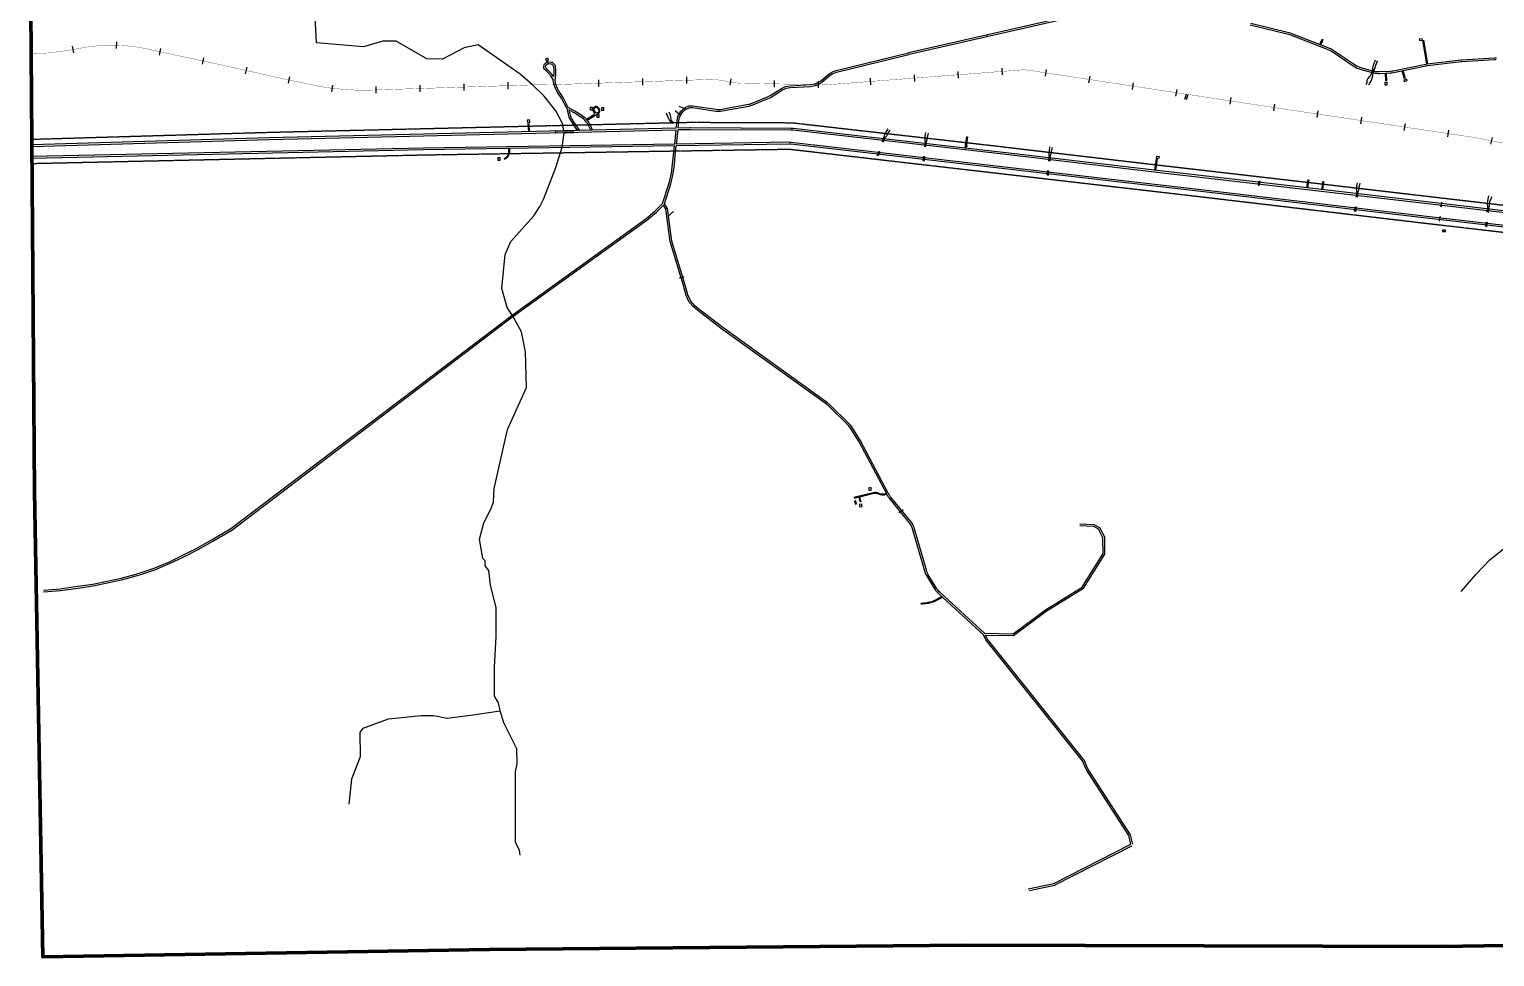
# Model space of a CAD drawing. Header units: inches. Extents: x 2666812 to 2767151, y 580083 to 705712.
# Drawn here: x 2667916 to 2684309, y 615213 to 625592 of the extents above; entities that cross this region are included whole.
import ezdxf

# ---------------------------------------------------------------- set-up
doc = ezdxf.new("R2010")
doc.units = ezdxf.units.IN
doc.header["$MEASUREMENT"] = 0
doc.linetypes.add('PHANTOM', pattern=[2.5, 1.25, -0.25, 0.25, -0.25, 0.25, -0.25])
for name, color, linetype in [('HY-SHORE', 5, 'Continuous'), ('PLD-LANDBASE', 252, 'Continuous'), ('PLD-PAR', 1, 'Continuous')]:
    doc.layers.add(name, color=color, linetype=linetype)
doc.layers.add('PLD-REMOTE-BOUNDARY', color=40, linetype='Continuous', lineweight=80)

# ---------------------------------------------------------------- blocks, each defined once
blk = doc.blocks.new('TIC')
blk.add_line((0, -0.5), (0, 0.5))
blk = doc.blocks.new('HOUSETRL')
blk.add_lwpolyline([(-34, -15), (34, -15), (34, 15), (-34, 15)], close=True)
blk = doc.blocks.new('CULVERT-LONG-PT1')
for p, q in [((-12, 7), (0, 0)), ((0, 0), (-12, -7))]:
    blk.add_line(p, q)
blk = doc.blocks.new('CULVERT-LONG-PT2')
for p, q in [((12, 7), (0, 0)), ((0, 0), (12, -7))]:
    blk.add_line(p, q)
blk = doc.blocks.new('DWELLING2')
blk.add_lwpolyline([(28, -26), (28, 26), (-23, 26), (-23, -26)], close=True)
blk = doc.blocks.new('CULVERT')
for p, q in [((-52, 7), (-41, 0)), ((-41, 0), (-52, -7)), ((-41, 0), (41, 0)), ((52, 7), (41, 0)), ((41, 0), (52, -7))]:
    blk.add_line(p, q)
blk = doc.blocks.new('DRWAYCULVERT')
for p, q in [((-13, 2), (-10, 0)), ((-10, 0), (-13, -2)), ((-10, 0), (10, 0)), ((13, 2), (10, 0)), ((10, 0), (13, -2))]:
    blk.add_line(p, q)
blk = doc.blocks.new('BRIDGE-LONG-PT1')
for p, q in [((0, 0), (-7, 4)), ((0, -20), (-7, -24))]:
    blk.add_line(p, q)
blk.add_lwpolyline([(0, 0), (0, -20)])
blk = doc.blocks.new('BRIDGE-LONG-PT2')
for p, q in [((0, 0), (7, 4)), ((0, -20), (7, -24))]:
    blk.add_line(p, q)
blk.add_lwpolyline([(0, 0), (0, -20)])

msp = doc.modelspace()

# ---------------------------------------------------------------- linework, layer by layer
at = {"layer": 'HY-SHORE'}
for p, q in [((2671130, 625441), (2671098, 626041)), ((2671655, 625397), (2671130, 625441)), ((2671871, 625458), (2671655, 625397)), ((2672021, 625459), (2671871, 625458)), ((2672365, 625263), (2672021, 625459)), ((2672780, 625384), (2672540, 625256)), ((2672938, 625419), (2672780, 625384)), ((2673409, 625090), (2672938, 625419)), ((2672540, 625256), (2672365, 625263)), ((2673546, 624970), (2673409, 625090)), ((2673674, 624842), (2673546, 624970)), ((2673807, 624679), (2673674, 624842)), ((2673880, 624537), (2673807, 624679)), ((2673878, 624274), (2673899, 624435)), ((2673896, 624454), (2673880, 624537)), ((2673806, 624045), (2673878, 624274)), ((2673672, 623700), (2673806, 624045)), ((2673560, 623503), (2673626, 623607)), ((2673626, 623607), (2673672, 623700)), ((2673303, 623216), (2673560, 623503)), ((2673204, 622692), (2673238, 623070)), ((2673238, 623070), (2673303, 623216)), ((2673263, 622480), (2673204, 622692)), ((2673321, 622387), (2673263, 622480)), ((2673422, 622207), (2673321, 622387)), ((2673466, 621983), (2673422, 622207)), ((2673478, 621583), (2673466, 621983)), ((2673266, 621114), (2673478, 621583)), ((2673115, 620454), (2673266, 621114)), ((2673108, 620304), (2673115, 620454)), ((2673084, 620228), (2673108, 620304)), ((2673002, 620069), (2673084, 620228)), ((2672954, 619885), (2673002, 620069)), ((2672990, 619669), (2672954, 619885)), ((2684256, 619654), (2684611, 619941)), ((2673015, 619644), (2672990, 619669)), ((2673016, 619586), (2673015, 619644)), ((2684100, 619494), (2684256, 619654)), ((2673058, 619536), (2673016, 619586)), ((2673076, 619370), (2673058, 619536)), ((2683935, 619300), (2684100, 619494)), ((2673137, 619121), (2673076, 619370)), ((2673140, 618796), (2673137, 619121)), ((2673119, 618454), (2673140, 618796)), ((2673121, 618319), (2673119, 618454)), ((2673122, 618129), (2673121, 618319)), ((2673165, 618054), (2673122, 618129)), ((2673183, 617963), (2673165, 618054)), ((2671651, 617772), (2671933, 617875)), ((2671933, 617875), (2672300, 617912)), ((2672300, 617912), (2672441, 617913)), ((2672441, 617913), (2672592, 617881)), ((2672592, 617881), (2672853, 617917)), ((2672853, 617917), (2673183, 617963)), ((2673226, 617830), (2673183, 617963)), ((2673370, 617540), (2673226, 617830)), ((2671618, 617721), (2671651, 617772)), ((2671621, 617455), (2671618, 617721)), ((2673372, 617373), (2673370, 617540)), ((2671524, 617204), (2671621, 617455)), ((2673356, 617281), (2673372, 617373)), ((2671493, 616920), (2671524, 617204)), ((2673356, 616489), (2673356, 617281)), ((2673398, 616406), (2673356, 616489)), ((2673407, 616349), (2673398, 616406))]:
    msp.add_line(p, q, dxfattribs=at)
at = {"layer": 'PLD-LANDBASE'}
for p, q in [((2675182, 624733), (2675256, 624702)), ((2675143, 624685), (2675195, 624640)), ((2673801, 624452), (2673997, 624457)), ((2673801, 624432), (2673998, 624437)), ((2677476, 624383), (2677476, 624376)), ((2677422, 624229), (2677423, 624223)), ((2677431, 624218), (2677437, 624222)), ((2677452, 624336), (2677458, 624340)), ((2677467, 624335), (2677467, 624329)), ((2677485, 624371), (2677491, 624375)), ((2677929, 624277), (2677933, 624283)), ((2677936, 624329), (2677939, 624323)), ((2677943, 624281), (2677946, 624275)), ((2677948, 624322), (2677953, 624327)), ((2677398, 624183), (2677404, 624187)), ((2677413, 624182), (2677413, 624175)), ((2677911, 624119), (2677915, 624125)), ((2677918, 624171), (2677920, 624165)), ((2677925, 624123), (2677927, 624117)), ((2677930, 624163), (2677934, 624169)), ((2679316, 624117), (2679321, 624123)), ((2679323, 624169), (2679326, 624163)), ((2679331, 624121), (2679333, 624115)), ((2679336, 624161), (2679340, 624167)), ((2679298, 623959), (2679302, 623964)), ((2679305, 624011), (2679307, 624004)), ((2679312, 623963), (2679315, 623956)), ((2679317, 624003), (2679322, 624008)), ((2681668, 623896), (2681670, 623889)), ((2681680, 623888), (2681684, 623893)), ((2681661, 623844), (2681665, 623849)), ((2681675, 623848), (2681677, 623842)), ((2682764, 623768), (2682767, 623762)), ((2682777, 623761), (2682781, 623766)), ((2682738, 623557), (2682743, 623562)), ((2682745, 623608), (2682748, 623602)), ((2682752, 623561), (2682755, 623554)), ((2682757, 623716), (2682761, 623722)), ((2682758, 623601), (2682762, 623606)), ((2682771, 623720), (2682774, 623714)), ((2684229, 623597), (2684232, 623591)), ((2684242, 623589), (2684246, 623595)), ((2675121, 623552), (2675058, 623495)), ((2684211, 623437), (2684213, 623431)), ((2684222, 623545), (2684226, 623551)), ((2684223, 623430), (2684227, 623435)), ((2684236, 623549), (2684239, 623543)), ((2684204, 623385), (2684208, 623391)), ((2684218, 623389), (2684220, 623383)), ((2677194, 620355), (2677210, 620302)), ((2677203, 620357), (2677219, 620305))]:
    msp.add_line(p, q, dxfattribs=at)
for points in [[(2675259, 624720), (2675280, 624729, -0.138908), (2675334, 624736), (2675598, 624697, 0.081927), (2675663, 624698), (2675962, 624753, 0.052143), (2676002, 624765), (2676175, 624836, 0.042542), (2676205, 624851), (2676330, 624930, -0.125931), (2676425, 624960), (2676656, 624973, 0.156179), (2676770, 625017), (2676863, 625093, -0.109654), (2676941, 625131), (2677750, 625330, -0.004085), (2677753, 625331), (2679524, 625737, -0.027059)], [(2675262, 624698), (2675281, 624707, -0.147191), (2675338, 624715), (2675595, 624677, 0.081927), (2675667, 624678), (2675966, 624733, 0.052143), (2676010, 624746), (2676183, 624817, 0.042542), (2676216, 624834), (2676341, 624913, -0.125931), (2676426, 624940), (2676658, 624953, 0.156179), (2676783, 625002), (2676876, 625077, -0.109654), (2676946, 625112), (2677754, 625311, -0.004085), (2677757, 625312), (2679529, 625717, -0.027059)], [(2681574, 625641), (2682001, 625536, -0.031612), (2682023, 625529), (2682455, 625363, -0.057551), (2682491, 625343), (2682735, 625177, 0.083392), (2682801, 625146), (2682952, 625106, 0.079565), (2683021, 625098), (2683144, 625105, 0.037525), (2683176, 625109), (2683543, 625184, -0.021151), (2683558, 625186), (2683932, 625231, -0.013619), (2683942, 625231), (2684303, 625254, -0.031292), (2684326, 625254)], [(2681579, 625661), (2682006, 625555, -0.031612), (2682030, 625548), (2682462, 625381, -0.057551), (2682502, 625360), (2682747, 625193, 0.083392), (2682807, 625166), (2682957, 625125, 0.079565), (2683020, 625118), (2683143, 625125, 0.037525), (2683172, 625128), (2683539, 625203, -0.021151), (2683555, 625206), (2683930, 625250, -0.013619), (2683940, 625251), (2684302, 625274, -0.031292), (2684327, 625274)], [(2673778, 625031), (2673747, 625075, 0.046428), (2673735, 625090), (2673702, 625122), (2673680, 625146, -0.23491), (2673672, 625171), (2673676, 625193, -0.221183), (2673690, 625214), (2673708, 625225, -0.168315), (2673727, 625229), (2673755, 625225, -0.15908), (2673772, 625217), (2673789, 625202, -0.183089), (2673798, 625182), (2673803, 625123, -0.042333), (2673803, 625106), (2673797, 625035)], [(2673783, 625123, -0.042333), (2673783, 625106), (2673780, 625063), (2673762, 625088, 0.046428), (2673750, 625102), (2673716, 625136), (2673698, 625156, -0.23491), (2673692, 625173), (2673694, 625186, -0.221183), (2673704, 625199), (2673715, 625206, -0.168315), (2673728, 625209), (2673750, 625206, -0.159079), (2673761, 625201), (2673772, 625190, -0.183089), (2673779, 625177), (2673783, 625123)], [(2673945, 624718), (2673891, 624823, 0.026864), (2673880, 624841), (2673843, 624896, -0.047096), (2673825, 624929), (2673811, 624963, -0.066829), (2673803, 624989), (2673797, 625035)], [(2673929, 624708), (2673874, 624813, 0.026864), (2673863, 624831), (2673826, 624886, -0.047096), (2673808, 624919), (2673791, 624958, -0.066829), (2673784, 624983), (2673778, 625031)], [(2674218, 624462), (2674193, 624519, 0.048893), (2674174, 624553), (2674168, 624562, 0.086131), (2674119, 624610), (2674086, 624634), (2674020, 624674), (2673945, 624718)], [(2674158, 624574), (2674286, 624655, 0.446989), (2674294, 624699), (2674281, 624716, 0.405801), (2674239, 624721), (2674232, 624716, 0.417075), (2674226, 624673), (2674229, 624670, -0.441287), (2674221, 624626), (2674151, 624582)], [(2675153, 624484), (2675162, 624569, -0.237351), (2675259, 624720, -0.237351)], [(2674197, 624462), (2674176, 624509, 0.048893), (2674157, 624543), (2674153, 624547, 0.086131), (2674105, 624596), (2674075, 624617), (2674010, 624658), (2673953, 624691)], [(2675173, 624485), (2675182, 624566, -0.224415), (2675262, 624698, -0.224415)], [(2675153, 624484), (2670601, 624376, 0.001471), (2670600, 624376), (2667945, 624298)], [(2675153, 624464), (2670601, 624356, 0.001471), (2670600, 624356), (2667945, 624278)], [(2687323, 623223), (2685392, 623445, -0.000433), (2685391, 623445), (2682403, 623794, 0.000204), (2682403, 623794), (2680533, 624011, -0.00036), (2680533, 624011), (2678812, 624213, 0.000764), (2678811, 624213), (2676460, 624482, 0.027332), (2676436, 624483), (2675317, 624488, 0.007058), (2675310, 624488), (2675173, 624485)], [(2687313, 623204), (2685389, 623425, -0.000433), (2685389, 623425), (2682401, 623774, 0.000204), (2682401, 623774), (2680531, 623991, -0.00036), (2680531, 623991), (2678810, 624193, 0.000764), (2678809, 624193), (2676457, 624462, 0.027332), (2676436, 624463), (2675317, 624468, 0.007058), (2675311, 624468), (2675173, 624465)], [(2675136, 624307), (2672327, 624263, 0.000563), (2672327, 624263), (2667946, 624167)], [(2675134, 624287), (2672327, 624243, 0.000563), (2672327, 624243), (2667946, 624147)], [(2673278, 624258), (2673277, 624212, -0.319141), (2673226, 624144, 19.40552)], [(2673288, 624258), (2673287, 624211, -0.319141), (2673229, 624134, -0.319141)], [(2687237, 623052), (2686029, 623191, -0.000171), (2686028, 623191), (2683578, 623474, -0.000642), (2683577, 623474), (2681054, 623772, 0.000562), (2681054, 623772), (2676697, 624276, 0.00616), (2676692, 624276), (2676436, 624306, 0.027465), (2676414, 624307), (2675154, 624287)], [(2687247, 623071), (2686031, 623211, -0.000171), (2686031, 623211), (2683580, 623494, -0.000642), (2683580, 623494), (2681056, 623792, 0.000562), (2681056, 623792), (2676700, 624296, 0.00616), (2676694, 624296), (2676438, 624326, 0.027465), (2676414, 624327), (2675156, 624307)], [(2677512, 620384), (2677199, 620976), (2677101, 621129, 0.057728), (2677072, 621165), (2676857, 621376, 0.037542), (2676834, 621395), (2675661, 622239), (2675408, 622432), (2675352, 622478), (2675298, 622537), (2675264, 622612), (2675233, 622723), (2675086, 623218), (2675044, 623528), (2675040, 623560, 0.136945), (2675019, 623609), (2675009, 623622)], [(2677525, 620401), (2677216, 620986), (2677117, 621142, 0.057728), (2677088, 621177), (2676869, 621391, 0.037542), (2676846, 621410), (2675673, 622255), (2675420, 622448), (2675366, 622493), (2675315, 622548), (2675283, 622619), (2675252, 622729), (2675105, 623222), (2675063, 623531), (2675058, 623568, 0.136945), (2675037, 623617), (2675021, 623638)], [(2677503, 620399), (2677493, 620393, -0.205478), (2677424, 620397, 0.172183), (2677357, 620406), (2677140, 620352)], [(2677508, 620390), (2677497, 620384, -0.208133), (2677420, 620388, 0.171689), (2677359, 620396), (2677203, 620357)], [(2678591, 618816), (2678090, 619274, -0.069796), (2678054, 619317), (2677955, 619479, -0.067373), (2677933, 619528), (2677795, 620003, 0.10057), (2677758, 620073), (2677535, 620348, -0.049524), (2677513, 620381), (2677512, 620384)], [(2678603, 618832), (2678105, 619287, -0.069796), (2678070, 619330), (2677973, 619487, -0.067373), (2677951, 619537), (2677813, 620012, 0.10057), (2677776, 620083), (2677551, 620359, -0.049524), (2677530, 620392), (2677525, 620401)], [(2678123, 619244), (2678091, 619224, -0.140034), (2677888, 619167, -817.535468)], [(2678131, 619237), (2678096, 619215, -0.140034), (2677888, 619157, -0.140034)]]:
    msp.add_lwpolyline(points, format="xyb", dxfattribs=at)
for points in [[(2678633, 625512), (2678631, 625519), (2678634, 625525), (2678631, 625532)], [(2682353, 625423), (2682382, 625487)], [(2682361, 625446), (2682366, 625457), (2682374, 625440), (2682378, 625450)], [(2682363, 625419), (2682391, 625483)], [(2683551, 625206), (2683506, 625468)], [(2683560, 625207), (2683515, 625470)], [(2682945, 625141), (2682945, 625155), (2682950, 625174), (2682952, 625192), (2682963, 625221), (2682976, 625251)], [(2682959, 625136), (2682965, 625147), (2682971, 625166), (2682979, 625189), (2682992, 625215), (2682996, 625244)], [(2682928, 625092), (2682922, 625083), (2682911, 625068), (2682891, 625042), (2682880, 625019), (2682878, 624994), (2682866, 624974)], [(2682944, 625090), (2682942, 625085), (2682940, 625068), (2682934, 625042), (2682928, 625020), (2682914, 625002), (2682897, 624965)], [(2682943, 625137), (2682932, 625103)], [(2682957, 625131), (2682946, 625097)], [(2683084, 625101), (2683087, 625016)], [(2683094, 625102), (2683097, 625017)], [(2683271, 625128), (2683296, 625041)], [(2683280, 625130), (2683306, 625044)], [(2673929, 624708), (2673953, 624608), (2673992, 624539), (2674046, 624458)], [(2680843, 624810), (2680860, 624866)], [(2680862, 624807), (2680879, 624861)], [(2673953, 624691), (2673972, 624616), (2674009, 624549), (2674070, 624459)], [(2675119, 624536), (2675106, 624541), (2675094, 624555), (2675077, 624580), (2675059, 624613), (2675051, 624631), (2675045, 624655)], [(2675123, 624537), (2675121, 624544), (2675117, 624551), (2675112, 624557), (2675101, 624571), (2675096, 624587), (2675093, 624608), (2675085, 624644), (2675076, 624657), (2675070, 624660)], [(2675195, 624659), (2675203, 624659), (2675204, 624652), (2675213, 624650)], [(2673503, 624445), (2673498, 624539)], [(2673513, 624445), (2673508, 624539)], [(2675136, 624307), (2675153, 624464)], [(2675156, 624307), (2675173, 624465)], [(2677481, 624379), (2677479, 624389), (2677482, 624399), (2677488, 624415), (2677500, 624441), (2677522, 624479)], [(2677488, 624378), (2677494, 624385), (2677509, 624401), (2677522, 624431), (2677540, 624452), (2677546, 624465)], [(2677942, 624327), (2677937, 624336), (2677936, 624347), (2677936, 624363), (2677939, 624393), (2677947, 624436)], [(2677949, 624329), (2677952, 624338), (2677961, 624357), (2677964, 624390), (2677973, 624416), (2677975, 624430)], [(2678387, 624261), (2678405, 624391)], [(2678397, 624260), (2678415, 624390)], [(2675001, 623642), (2675075, 623869), (2675101, 623983), (2675112, 624082), (2675123, 624183), (2675134, 624287)], [(2675021, 623638), (2675094, 623864), (2675120, 623979), (2675132, 624080), (2675143, 624182), (2675154, 624287)], [(2677413, 624182), (2677404, 624187), (2677423, 624223), (2677431, 624218), (2677413, 624182)], [(2677467, 624335), (2677458, 624340), (2677476, 624376), (2677485, 624371), (2677467, 624335)], [(2677943, 624281), (2677933, 624283), (2677939, 624323), (2677948, 624322), (2677943, 624281)], [(2679329, 624167), (2679324, 624176), (2679324, 624187), (2679324, 624203), (2679327, 624232), (2679334, 624275)], [(2679336, 624169), (2679340, 624178), (2679348, 624197), (2679351, 624230), (2679360, 624255), (2679362, 624270)], [(2677925, 624123), (2677915, 624125), (2677920, 624165), (2677930, 624163), (2677925, 624123)], [(2679331, 624121), (2679321, 624123), (2679326, 624163), (2679336, 624161), (2679331, 624121)], [(2680507, 624014), (2680527, 624142)], [(2680515, 624083), (2680516, 624092), (2680529, 624078), (2680530, 624088)], [(2680517, 624013), (2680537, 624141)], [(2680518, 624084), (2680520, 624085), (2680521, 624084), (2680524, 624085), (2680526, 624083), (2680528, 624083)], [(2679312, 623963), (2679302, 623964), (2679307, 624004), (2679317, 624003), (2679312, 623963)], [(2681675, 623848), (2681665, 623849), (2681670, 623889), (2681680, 623888), (2681675, 623848)], [(2682207, 623817), (2682222, 623911)], [(2682217, 623816), (2682232, 623909)], [(2682375, 623797), (2682389, 623891)], [(2682385, 623796), (2682399, 623890)], [(2682771, 623720), (2682761, 623722), (2682767, 623762), (2682777, 623761), (2682771, 623720)], [(2682770, 623766), (2682765, 623775), (2682765, 623786), (2682764, 623802), (2682768, 623832), (2682775, 623874)], [(2682777, 623768), (2682781, 623777), (2682789, 623796), (2682792, 623829), (2682801, 623854), (2682803, 623869)], [(2684233, 623599), (2684232, 623611), (2684228, 623631), (2684232, 623662), (2684237, 623694), (2684240, 623716), (2684248, 623731)], [(2673316, 622394), (2674812, 623472), (2674918, 623559), (2675001, 623642)], [(2673327, 622378), (2674824, 623457), (2674932, 623544), (2675009, 623622)], [(2675035, 623579), (2675040, 623584), (2675045, 623583), (2675049, 623586), (2675054, 623587)], [(2682752, 623561), (2682743, 623562), (2682748, 623602), (2682758, 623601), (2682752, 623561)], [(2684236, 623549), (2684226, 623551), (2684232, 623591), (2684242, 623589), (2684236, 623549)], [(2684242, 623596), (2684247, 623603), (2684251, 623614), (2684252, 623639), (2684255, 623662), (2684272, 623705), (2684280, 623718)], [(2684218, 623389), (2684208, 623391), (2684213, 623431), (2684223, 623430), (2684218, 623389)], [(2670171, 620005), (2673316, 622394)], [(2670182, 619988), (2673327, 622378)], [(2677194, 620355), (2677143, 620342)], [(2668074, 619316), (2668262, 619330), (2668456, 619359), (2668627, 619383), (2668803, 619418), (2668945, 619450), (2669081, 619486), (2669178, 619518), (2669313, 619561), (2669484, 619633), (2669628, 619702), (2669796, 619787), (2669961, 619881), (2670171, 620005)], [(2668075, 619296), (2668264, 619310), (2668459, 619339), (2668631, 619364), (2668807, 619399), (2668949, 619431), (2669087, 619467), (2669185, 619499), (2669320, 619543), (2669492, 619616), (2669636, 619684), (2669805, 619770), (2669971, 619863), (2670182, 619988)], [(2678603, 618832), (2678921, 618827), (2679282, 619096), (2679694, 619350), (2679929, 619724), (2679927, 619902), (2679878, 619997), (2679824, 620027), (2679668, 620033)], [(2678614, 618812), (2678927, 618807), (2679293, 619080), (2679708, 619336), (2679949, 619718), (2679946, 619907), (2679893, 620011), (2679829, 620046), (2679669, 620053)], [(2680240, 616471), (2680216, 616570), (2679741, 617305), (2679698, 617404), (2678616, 618759), (2678591, 618816)], [(2680260, 616472), (2680234, 616577), (2679759, 617315), (2679715, 617414), (2678633, 618769), (2678614, 618812)], [(2679089, 615971), (2679378, 616031), (2680240, 616471)], [(2679105, 615954), (2679385, 616013), (2680251, 616455)]]:
    msp.add_lwpolyline(points, dxfattribs=at)
at = {"layer": 'PLD-LANDBASE', "const_width": 3}
for points in [[(2667918, 625313), (2668134, 625328), (2668366, 625358), (2668438, 625372), (2668595, 625399), (2668770, 625416), (2668875, 625414), (2668961, 625412), (2669082, 625399), (2669200, 625380), (2669371, 625342), (2670067, 625193), (2670668, 625058), (2671141, 624957), (2671289, 624933), (2671396, 624923), (2671560, 624912), (2671715, 624911), (2673546, 624970)], [(2676838, 624971), (2679052, 625140), (2680869, 624864)], [(2673546, 624970), (2673796, 624973)], [(2673796, 624973), (2675582, 625032), (2675851, 624988), (2676838, 624971)], [(2680869, 624864), (2681830, 624718), (2684102, 624378), (2686206, 623962)]]:
    msp.add_lwpolyline(points, dxfattribs=at)
at = {"layer": 'PLD-LANDBASE'}
msp.add_lwpolyline([(2674273, 624659), (2674281, 624664, 0.446989), (2674286, 624693), (2674273, 624709, 0.405801), (2674245, 624713), (2674238, 624708, 0.417075), (2674234, 624679), (2674247, 624663, 0.387649)], format="xyb", close=True, dxfattribs=at)
at = {"layer": 'PLD-LANDBASE', "linetype": 'PHANTOM', "flags": 128}
for points in [[(2687351, 623280), (2685398, 623505, -0.000433), (2685398, 623505), (2682410, 623854, 0.000204), (2682410, 623854), (2680540, 624070, -0.00036), (2680540, 624070), (2678819, 624272, 0.000764), (2678818, 624273), (2676467, 624541, 0.027332), (2676436, 624543), (2675317, 624548, 0.007058), (2675309, 624548), (2670600, 624436, 0.001471), (2670598, 624436), (2667944, 624358)], [(2687230, 622993), (2686022, 623131, -0.000171), (2686022, 623131), (2683571, 623414, -0.000642), (2683570, 623414), (2681047, 623712, 0.000562), (2681047, 623712), (2676690, 624216, 0.007351), (2676686, 624217), (2676430, 624246, 0.026449), (2676415, 624247), (2672329, 624183, 0.000364), (2672328, 624183), (2667946, 624087)]]:
    msp.add_lwpolyline(points, format="xyb", dxfattribs=at)
at = {"layer": 'PLD-REMOTE-BOUNDARY'}
msp.add_lwpolyline([(2691599, 618110), (2692054, 620783), (2692046, 622906), (2691529, 622911), (2691522, 623424), (2690002, 623411), (2689817, 624097), (2689526, 624732), (2691482, 626072), (2691435, 628793), (2688802, 628780), (2683539, 628722), (2678239, 628663), (2672894, 628629), (2670394, 628595), (2670432, 625864), (2667933, 625812), (2667976, 620420), (2668066, 615213), (2673066, 615293), (2678399, 615343), (2683708, 615327), (2688958, 615410), (2691637, 615444)], close=True, dxfattribs=at)

# ---------------------------------------------------------------- block references
at = {"layer": 'PLD-LANDBASE'}
for name, p, xscale, yscale, zscale, rotation in [('TIC', (2668407, 625366), 74.99999999983237, 74.99999999983237, 74.99999999983237, 9.51520939208361), ('TIC', (2668895, 625414), 74.99999999989244, 74.99999999989244, 74.99999999989244, 357.6424392009914), ('TIC', (2669381, 625340), 75.00000000008835, 75.00000000008835, 75.00000000008835, 347.1058393256781), ('TIC', (2669862, 625237), 75.0000000000848, 75.0000000000848, 75.0000000000848, 347.1058303872131), ('TIC', (2670343, 625131), 75.00000000001572, 75.00000000001572, 75.00000000001572, 346.6032976126495), ('TIC', (2670823, 625025), 74.99999999985994, 74.99999999985994, 74.99999999985994, 347.0534927673299), ('TIC', (2674779, 625005), 75.00000000000806, 75.00000000000806, 75.00000000000806, 1.096869547775656), ('TIC', (2675271, 625021), 75.00000000003051, 75.00000000003051, 75.00000000003051, 1.096869567255608), ('TIC', (2675761, 625002), 75.00000000012622, 75.00000000012622, 75.00000000012622, 350.0897696040222), ('TIC', (2677329, 625009), 75.00000000011404, 75.00000000011404, 75.00000000011404, 3.573901759158457), ('TIC', (2677819, 625046), 75.00000000021636, 75.00000000021636, 75.00000000021636, 3.573903381142852), ('TIC', (2678310, 625083), 74.99999999988664, 74.99999999988664, 74.99999999988664, 3.573905003548854), ('TIC', (2678801, 625121), 75.00000000005078, 75.00000000005078, 75.00000000005078, 3.573906626287725), ('TIC', (2679289, 625104), 75.00000000002053, 75.00000000002053, 75.00000000002053, 350.5863823016331), ('TIC', (2679776, 625030), 74.9999999998021, 74.9999999998021, 74.9999999998021, 350.5863755689354), ('CULVERT-LONG-PT2', (2682932, 625103), 0.5, 0.5, 0.5, 251.6584646140676), ('CULVERT-LONG-PT1', (2682943, 625137), 0.5, 0.5, 0.5, 251.6584646140676), ('CULVERT-LONG-PT2', (2682946, 625097), 0.5, 0.5, 0.5, 251.6584646140676), ('CULVERT-LONG-PT1', (2682957, 625131), 0.5, 0.5, 0.5, 251.6584646140676), ('TIC', (2671306, 624931), 74.99999999996986, 74.99999999996986, 74.99999999996986, 353.8226889844392), ('TIC', (2671797, 624914), 74.99999999982832, 74.99999999982832, 74.99999999982832, 1.04023690876988), ('TIC', (2672289, 624929), 74.9999999998321, 74.9999999998321, 74.9999999998321, 1.04023688933438), ('TIC', (2672781, 624945), 74.99999999984435, 74.99999999984435, 74.99999999984435, 1.040236870254562), ('TIC', (2673273, 624961), 74.99999999986716, 74.99999999986716, 74.99999999986716, 1.040236851619343), ('TIC', (2674288, 624989), 74.9999999999945, 74.9999999999945, 74.9999999999945, 1.096869528651378), ('TIC', (2676252, 624981), 74.9999999999952, 74.9999999999952, 74.9999999999952, 358.2465020076087), ('TIC', (2676744, 624973), 74.9999999998222, 74.9999999998222, 74.9999999998222, 358.2465001867022), ('TIC', (2680263, 624956), 74.99999999995842, 74.99999999995842, 74.99999999995842, 350.5863688366907), ('TIC', (2680749, 624882), 75.00000000004914, 75.00000000004914, 75.00000000004914, 350.5863621047531), ('TIC', (2681356, 624790), 74.9999999998775, 74.9999999998775, 74.9999999998775, 350.5978252576095), ('TIC', (2681843, 624716), 75.00000000013898, 75.00000000013898, 75.00000000013898, 350.7105464053226), ('TIC', (2682329, 624643), 74.99999999983984, 74.99999999983984, 74.99999999983984, 350.7105397535091), ('TIC', (2682816, 624570), 74.99999999992608, 74.99999999992608, 74.99999999992608, 350.710533102104), ('TIC', (2683303, 624498), 74.99999999992875, 74.99999999992875, 74.99999999992875, 350.7105264510939), ('TIC', (2683789, 624425), 74.99999999985727, 74.99999999985727, 74.99999999985727, 350.7105198004348), ('TIC', (2684275, 624344), 75.00000000019469, 75.00000000019469, 75.00000000019469, 348.0290026436521), ('CULVERT', (2683714, 623631), 0.5, 0.5, 0.5, 82.83912205305002), ('CULVERT', (2683694, 623470), 0.5, 0.5, 0.5, 82.83912205305002), ('CULVERT', (2675213, 622817), 0.5, 0.5, 0.5, 14.67106399637681), ('CULVERT', (2677667, 620199), 0.5, 0.5, 0.5, 34.03181333451013)]:
    msp.add_blockref(name, p, dxfattribs=dict(at, xscale=xscale, yscale=yscale, zscale=zscale, rotation=rotation))
for name, p, rotation in [('BRIDGE-LONG-PT1', (2673801, 624452), 1.360241720717651), ('BRIDGE-LONG-PT2', (2673997, 624457), 1.360241720717651), ('DRWAYCULVERT', (2678398, 624291), 348.8154299411096)]:
    msp.add_blockref(name, p, dxfattribs=dict(at, rotation=rotation))
at = {"layer": 'PLD-PAR'}
for name, p, xscale, yscale, zscale, rotation in [('HOUSETRL', (2683482, 625476), 0.5, 0.5, 0.5, 9.719749326268794), ('DWELLING2', (2673708, 625252), 0.5, 0.5, 0.5, 21.58775722938567), ('DWELLING2', (2683092, 624984), 0.4999999999999999, 0.4999999999999999, 0.4999999999999999, 1.987098236321022), ('HOUSETRL', (2683310, 625021), 0.5, 0.5, 0.5, 16.54199090350786), ('DWELLING2', (2673499, 624564), 0.5, 0.5, 0.5, 2.624436680391571), ('HOUSETRL', (2680540, 624160), 0.5, 0.5, 0.5, 351.2258152729577), ('DWELLING2', (2677320, 620447), 0.4999999999999999, 0.4999999999999999, 0.4999999999999999, 13.99368235122355), ('HOUSETRL', (2677160, 620297), 0.5, 0.5, 0.5, 103.9936823505549), ('DWELLING2', (2677215, 620262), 0.4999999999999999, 0.4999999999999999, 0.4999999999999999, 13.99368235122355)]:
    msp.add_blockref(name, p, dxfattribs=dict(at, xscale=xscale, yscale=yscale, zscale=zscale, rotation=rotation))
at = {"layer": 'PLD-PAR', "xscale": 0.5, "yscale": 0.5, "zscale": 0.5}
for name, p in [('DWELLING2', (2674203, 624705)), ('DWELLING2', (2674329, 624701)), ('DWELLING2', (2674277, 624621)), ('DWELLING2', (2673170, 624139)), ('HOUSETRL', (2683741, 623335))]:
    msp.add_blockref(name, p, dxfattribs=at)

doc.saveas('drawing.dxf')
